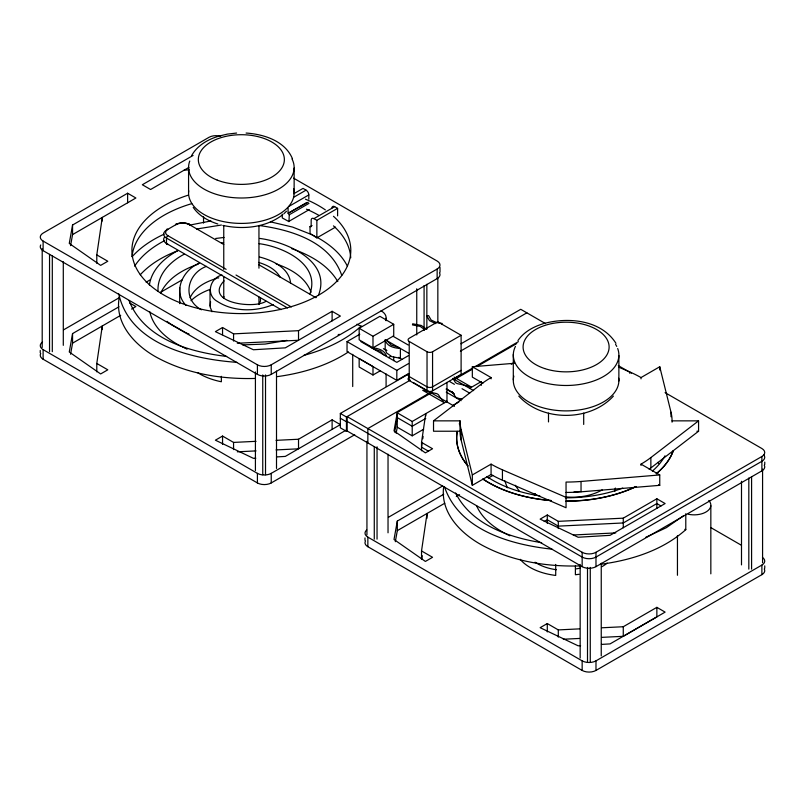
<?xml version="1.0" encoding="UTF-8"?>
<svg xmlns="http://www.w3.org/2000/svg" width="805" height="805" viewBox="0 0 805 805"><rect width="100%" height="100%" fill="white"/><g stroke="black" fill="none" stroke-linecap="round" stroke-linejoin="round"><path stroke-width="1.21" d="M335.524 227.111L316.858 237.888L310.066 233.531L309.995 226.668L311.163 226.618L311.163 220.228A3.914 2.254 60 0 1 313.93 218.638L334.669 206.664L337.597 208.354L337.597 215.881M199.59 263.014C183.409 269.464 172.059 291.189 186.096 305.447M615.342 488.031L614.779 491.422M443.676 486.713C439.943 514.033 462.855 535.587 485.274 546.867C514.375 561.709 547.662 566.851 580.073 565.925M179.767 302.74L179.897 301.855M96.791 263.275L96.791 254.903L102.295 217.39L102.295 220.983M96.791 371.84L96.791 363.458L102.295 325.945L102.295 329.537M421.528 450.77L421.528 442.388L425.754 413.649L425.754 416.044M422.233 442.388L421.528 447.178L428.542 451.223M422.766 438.795L423.118 436.401M421.528 559.324L421.528 550.942L427.042 513.439L427.042 518.229M421.709 559.314L422.243 555.681M149.368 285.02C151.672 269.293 164.542 257.771 177.905 250.586M70.578 245.656L72.561 234.597L135.884 198L127.623 193.23L72.561 225.018L69.26 243.452L100.645 265.388L107.8 261.253L96.791 254.903M118.989 306.775L72.561 333.582L69.26 352.016L100.645 373.953L107.8 369.817L96.791 363.458M70.578 354.22L72.561 343.161L72.561 333.582M394.651 432.114L397.247 417.614L412.21 426.258L425.754 418.439M396.171 433.231L397.308 426.871M443.726 494.26L397.308 521.066L394.007 539.501L425.382 561.437L432.547 557.302L421.528 550.942M395.325 541.705L397.308 530.646L397.308 521.066M441.865 324.516L442.086 323.399L438.302 322.966M119.593 295.727C113.183 323.62 136.377 347.116 159.36 358.768C188.722 374.094 222.492 379.366 255.336 378.441M210.568 301.704L210.145 306.947L212.007 311.766M309.905 293.895C320.782 264.181 283.008 246.722 259.13 243.674M318.367 295.505C332.083 261.001 286.328 241.812 259.703 238.431M190.111 297.719C194.941 287.274 206.03 281.569 216.555 278.45M160.678 293.01C167.772 278.057 183.228 269.323 198.272 264.141M191.489 155.848C196.903 145.896 207.267 139.708 217.823 136.458M134.606 266.143C141.891 254.994 152.88 246.773 164.562 240.655M517.957 340.555C523.683 332.143 533.021 326.921 542.56 323.942M259.109 303.908L260.498 301.11L260.438 298.212M613.4 396.09C590.015 421.8 542.178 421.8 518.792 396.09M132.241 256.584C141.016 246.863 152.246 239.649 164.059 234.175M140.261 274.777C150.324 263.738 163.636 256.191 177.452 250.838M283.924 213.717L286.51 211.232M360.982 326.277C345.144 340.606 324.415 349.843 303.696 355.418M601.556 564.164C631.794 560.028 662.606 550.298 685.79 529.67L685.79 513.701M683.425 515.794L666.349 527.667L645.731 537.327M282.867 214.583C266.173 227.654 243.05 229.858 222.844 225.4M566.046 492.439A106.019 61.21 0 0 0 581.039 491.825L659.748 485.335L659.748 474.95L581.039 481.45A106.019 61.21 0 0 1 566.046 482.064L566.046 507.744L502.431 480.203A106.019 61.21 0 0 1 491.08 474.507L472.334 485.335L461.094 439.882A106.019 61.21 0 0 1 460.027 431.228L433.523 431.228L433.523 420.854L481.229 384.126A106.019 61.21 0 0 1 491.08 377.565L472.334 366.748L472.334 377.132L482.879 383.21M641.011 465.431L641.011 464.133A106.019 61.21 0 0 0 650.863 457.572L698.569 420.854L698.569 431.228L650.863 467.957A106.019 61.21 0 0 1 649.142 469.245M223.126 297.518L224.082 296.824M224.082 280.865C203.474 302.6 254.038 309.392 265.932 301.301M348.474 351.926C327.092 365.923 301.976 373.309 276.819 376.68M338.1 334.92L339.167 334.256M193.079 155.446L142.334 184.737L150.595 189.507L188.762 167.51M166.021 242.597A7.819 4.518 0 0 0 167.873 244.297A1.952 1.127 -60 0 1 166.494 243.492L166.494 238.079A9.781 5.645 0 0 1 166.494 230.099L177.13 223.951A7.819 4.518 0 0 1 188.189 223.951L223.74 244.479M293.704 193.784L303.032 188.4L306.051 190.141A3.914 2.254 60 0 1 308.818 194.931L308.818 199.187M63.716 329.768L119.019 297.84M146.128 282.183L150.465 279.677M293.604 197.326L306.051 190.141M289.116 206.301L308.818 194.931M288.079 207.962L288.079 213.285L306.735 202.508M288.079 213.285L308.265 202.196M282.293 214.17L282.293 217.934L288.995 221.627L289.247 214.764L308.949 203.393M72.561 343.161L120.71 315.319M131.547 309.06L135.884 306.554L129.686 302.982M160.346 292.436L182.282 279.808M288.562 221.546L309.301 209.572M313.93 218.638L316.858 220.329L337.597 208.354M309.985 226.738L312.058 225.541M222.552 327.504L215.388 331.64L253.384 349.752L285.312 347.851L340.374 316.063L332.113 311.294L298.524 330.684L233.561 333.864L222.552 327.504L222.552 334.689M220.681 136.367A9.781 5.645 0 0 0 209.018 137.313L43.118 233.098A9.781 5.645 0 0 0 43.118 241.077L257.409 364.806A9.781 5.645 0 0 0 271.235 364.806L437.145 269.021A9.781 5.645 0 0 0 437.145 261.041L293.553 178.136M40.713 244.962A9.781 5.645 0 0 0 43.118 250.657L257.409 374.385A9.781 5.645 0 0 0 271.235 374.385L437.145 278.6A9.781 5.645 0 0 0 439.55 272.895M359.161 328.289L379.9 316.315L393.726 324.294L393.726 335.836L372.987 347.81L359.161 339.821L359.161 328.289L372.987 336.269L393.726 324.294M408.507 373.611L396.815 380.363L347.036 351.624L347.036 341.612L359.805 334.236M256.05 441.321L233.561 442.418L222.552 436.058L215.388 440.194L253.384 458.317L255.839 458.166M388.533 357.571L390.606 356.374M372.987 374.999L372.987 366.547L359.161 358.567L359.161 367.02L372.987 374.999L380.242 370.813M408.507 355.609L396.815 362.361L360.861 341.612M347.036 341.612L396.815 370.34L408.507 363.588M461.104 335.272L437.759 321.799L409.222 338.271A3.914 2.254 0 0 0 409.222 341.471L427.032 351.755A3.914 2.254 0 0 0 432.567 351.755L461.104 335.272L461.104 374.355L432.567 390.827A3.914 2.254 0 0 1 427.032 390.827L409.222 380.544A3.914 2.254 0 0 1 408.568 377.857M764.287 465.169A9.781 5.645 0 0 1 761.882 470.875L595.982 566.66A9.781 5.645 0 0 1 582.156 566.66L347.116 430.967L346.452 431.349L340.334 427.817L340.334 413.448L408.799 373.923M460.963 343.805L520.734 309.301L545.518 323.6M276.035 440.345L298.524 439.238L332.113 419.848L340.374 424.617L285.312 456.405L276.719 456.918M340.334 413.448L346.452 416.98L410.298 380.121M460.4 351.191L526.852 312.833M42.524 342.034A9.781 5.645 0 0 0 43.118 349.642L257.409 473.36A9.781 5.645 0 0 0 271.235 473.36L346.059 430.172M461.104 370.35L432.567 386.833A3.914 2.254 0 0 1 427.032 386.833L409.222 376.549A3.914 2.254 0 0 1 408.568 373.852M40.713 353.516A9.781 5.645 0 0 0 43.118 359.221L257.409 482.94A9.781 5.645 0 0 0 271.235 482.94L354.733 434.74M430.444 392.438L367.855 428.572L367.855 442.941M473.048 367.835L453.607 379.064L473.642 390.626M475.212 366.587L518.42 341.642M431.259 392.9L397.308 412.502L394.007 430.947L425.382 452.873L432.547 448.747L421.528 442.388M454.423 379.527L472.475 369.103M476.791 366.617L516.74 343.554M423.672 429.216L412.21 435.837L397.247 427.193L397.247 412.824L412.21 421.468L446.463 401.685M469.627 388.312L481.38 381.53M511.296 364.263L514.496 362.411M452.47 405.7L458.951 401.957M388.463 517.253L442.68 485.948M472.334 485.335L472.334 474.95L491.08 464.133A106.019 61.21 0 0 0 502.431 469.818L566.046 497.359M618.723 367.15L629.651 371.88A106.019 61.21 0 0 1 641.011 377.565L659.748 366.748L670.998 412.19A106.019 61.21 0 0 1 672.064 420.854L672.064 422.152M397.308 530.646L444.803 503.216M456.294 496.544L459.544 494.673M488.333 478.049L492.992 475.403M547.289 514.989L540.135 519.124L578.121 537.247L610.059 535.335L665.111 503.548L656.86 498.778L623.271 518.168L558.298 521.348L547.289 514.989L547.289 523.371M544.22 521.549L547.289 519.778L558.298 526.138L623.271 522.958L656.86 503.568L660.986 505.953M347.116 430.967L347.116 416.598L582.156 552.29A9.781 5.645 0 0 0 595.982 552.29L761.882 456.505A9.781 5.645 0 0 0 761.882 448.526L665.071 392.629M579.54 628.866L558.298 629.913L547.289 623.553L540.135 627.679L578.121 645.801L580.576 645.66M602.029 627.769L623.271 626.733L656.86 607.342L665.111 612.112L610.059 643.899L601.456 644.413M602.029 637.349L623.271 636.312L656.86 616.922L656.86 607.342M366.708 529.942A9.781 5.645 0 0 0 367.855 537.126L582.156 660.855A9.781 5.645 0 0 0 595.982 660.855L761.882 565.07A9.781 5.645 0 0 0 762.476 557.463M365.45 541A9.781 5.645 0 0 0 367.855 546.706L582.156 670.434A9.781 5.645 0 0 0 595.982 670.434L761.882 574.649A9.781 5.645 0 0 0 764.287 568.944M602.17 489.923C591.202 496.111 578.191 498.003 565.754 496.906M184.063 254.289C170.368 261.484 156.955 274.606 158.042 291.249M206.432 266.375C187.142 273.459 181.528 299.078 201.451 309.804M222.029 274.998C209.662 278.047 205.456 295.264 217.652 301.603C233.973 312.129 255.769 311.857 273.318 304.531M218.558 136.216L227.312 134.123L236.61 133.046M543.294 323.701C567.907 316.788 601.164 319.806 615.956 343.333M217.652 278.148L218.749 277.856M189.869 225.078L210.95 220.962M286.932 340.394L265.147 344.067L242.718 344.882M196.521 229.023L221.395 225.018M215.649 238.481L224.052 237.445M580.174 491.513L573.905 492.056M221.697 242.919L223.579 242.708M472.334 366.748L514.154 363.297M184.184 170.117L189.175 169.865M237.304 343.252L298.524 340.263L298.524 330.684M237.304 451.816L256.05 450.901M276.035 449.925L298.524 448.818L298.524 439.238M573.291 534.983L615.775 532.91M563.299 639.24L579.54 638.446M433.523 420.854L460.027 420.854A106.019 61.21 0 0 0 461.094 429.508L472.334 474.95M672.064 420.854L698.569 420.854M696.909 431.228L698.569 431.228M236.982 362.361C192.516 359.181 129.917 344.892 118.748 293.825M400.387 358.295L391.844 356.655L386.702 353.033L385.182 349.521L385.182 339.68C386.541 346.462 394.531 348.152 400.387 348.464L400.387 358.295L398.807 357.38M246.099 133.046C263.909 134.234 284.96 140.895 292.457 158.716M371.518 347.76C377.253 348.112 384.961 349.803 386.4 356.353M552.099 549.191C510.893 544.723 459.202 530.394 444.41 486.602M226.658 356.434C189.396 352.047 144.115 339.056 129.082 300.637M259.079 225.501C291.038 229.767 330.211 241.641 341.763 275.38M397.942 347.086L391.24 345.093L387.648 341.27M373.983 349.169L380.483 351.181L383.965 354.935M541.654 542.701C508.76 537.317 471.559 524.769 455.59 492.962M270.44 221.838L292.618 227.091L312.219 234.819M458.961 398.405L457.643 398.103A4.347 2.516 0 0 1 456.656 397.7L456.395 397.549A6.098 3.522 0 0 1 455.399 396.845L454.714 395.708A42.927 24.784 0 0 0 454.07 394.611L451.836 391.482M462.151 399.039L461.496 398.898A42.927 24.784 0 0 0 459.595 398.525M436.713 322.644L431.138 320.048L428.602 315.61L426.66 315.741L429.518 320.672L435.787 323.64M259.532 256.996C272.633 260.367 289.186 267.904 290.615 283.189M436.29 393.524L434.338 393.102A42.927 24.784 0 0 1 432.436 392.729L422.675 390.284L444.108 402.651L439.862 397.016A42.927 24.784 0 0 1 439.218 395.919L438.494 394.792A4.347 2.516 0 0 0 437.799 394.229L437.628 394.118A6.098 3.522 0 0 0 436.32 393.494M258.616 262.42C266.988 264.976 275.813 269.232 280.14 277.262M291.762 248.675C309.724 254.883 327.846 264.724 337.808 281.579M217.823 223.991C208.284 221.013 198.936 215.79 193.22 207.378M276.085 263.829C290.444 268.779 305.709 277.212 311.062 292.306M188.038 333.622L189.014 334.035M186.116 332.777L187.072 333.2M186.116 348.746L187.072 349.169M185.17 332.344L170.69 324.063M184.234 347.871L185.17 348.303M508.971 535.355L509.907 535.798M182.393 346.975L183.309 347.418M507.13 534.46L508.046 534.912M313.276 235.342L314.322 235.865M181.487 346.512C167.319 339.227 153.342 327.907 149.74 311.636M506.224 533.997C493.988 527.688 482.235 518.651 476.56 505.741M315.359 236.408C328.39 243.321 340.746 252.921 347.498 266.354M618.3 365.621L631.351 373.158M641.011 464.133L659.748 474.95M658.581 484.66L659.748 485.335M393.082 336.269L408.236 345.013M454.111 377.082L471.257 386.974L461.496 384.528A42.927 24.784 0 0 0 459.595 384.156L457.643 383.733A4.347 2.516 0 0 1 456.656 383.341L456.395 383.19A6.098 3.522 0 0 1 455.399 382.486L454.714 381.339A42.927 24.784 0 0 0 454.07 380.242L452.813 378.41M258.717 264.674L315.973 297.729M385.977 340.143L408.588 353.194M710.765 527.567L741.214 545.156M449.311 381.369L454.423 384.317M462.03 388.714L469.627 393.102M385.182 349.521L386.772 350.437M383.401 348.676L386.672 350.557M398.656 357.48L401.926 359.362M447.067 389.218L453.426 392.89M446.091 389.087L454.423 393.897M446.252 392.136L461.104 400.719M166.494 230.099A1.952 1.127 60 0 1 167.873 229.294A7.819 4.518 0 0 0 167.873 235.684L226.135 269.323M236.016 275.028L291.309 306.947M287.486 307.933L166.494 238.079A1.952 1.127 -60 0 1 167.873 235.684M413.267 382.516L417.091 384.73M418.117 385.313L454.493 406.324M281.005 309.613L166.494 243.492A9.781 5.645 0 0 1 164.431 237.264M340.334 418.238L346.452 421.77L347.116 421.387L582.156 557.08A9.781 5.645 0 0 0 595.982 557.08L761.882 461.295A9.781 5.645 0 0 0 763.522 454.563M288.562 213.567L289.247 214.764M169.946 323.519L168.487 322.433M167.068 321.326L167.772 321.889M519.275 491.201L515.281 485.274M426.388 329.064L421.257 325.441L412.703 323.791L412.482 324.918L420.17 326.387L424.718 329.688M657.957 462.362L658.993 463.67M507.281 487.76L504.715 480.585M535.084 495.407L534.812 493.938M764.75 462.09L764.75 464.485M764.75 565.865L764.75 568.26M762.577 469.174L762.577 562.775M761.882 456.505L761.882 470.875M761.882 565.07L761.882 574.649M751.588 476.771L751.588 569.115M748.821 478.019L748.821 569.115M741.496 481.269L741.496 564.889M710.835 505.731L710.835 573.854M677.448 535.637L677.448 575.273M670.998 412.19L670.998 416.738M659.748 366.748L659.748 369.988M656.86 498.778L656.86 508.358M650.863 457.572L650.863 467.957M641.011 377.565L641.011 378.863M629.651 371.88L629.651 373.178M623.271 518.168L623.271 527.748M623.271 626.733L623.271 636.312M618.874 355.569L618.874 380.966M601.244 563.218L601.244 655.914M595.982 552.29L595.982 566.66M595.982 660.855L595.982 670.434M590.266 567.414L590.266 662.263M587.499 567.414L587.499 662.263M583.695 413.156L583.695 424.436M582.156 552.29L582.156 566.66M582.156 660.855L582.156 670.434M581.039 481.45L581.039 491.825M580.163 564.426L580.163 658.027M575.394 565.925L575.394 574.74A50.836 29.352 0 0 0 579.087 574.267M558.298 521.348L558.298 528.533M558.298 629.913L558.298 637.097M555.712 564.436L555.712 575.434A50.836 29.352 0 0 1 520.181 559.304M548.497 413.156L548.497 421.931M547.289 623.553L547.289 631.935M513.308 354.452L513.308 379.859M502.431 469.818L502.431 480.203M491.08 377.565L491.08 378.863M491.08 464.133L491.08 474.507M481.229 384.126L481.229 385.424M461.094 429.508L461.094 439.882M460.027 420.854L460.027 431.228M446.976 382.375L446.976 402.46M440.013 267.421L440.013 272.211M437.84 277.594L437.84 322.875M437.145 269.021L437.145 278.6M432.567 351.755L432.567 390.827M427.032 351.755L427.032 390.827M426.851 284.286L426.851 329.215M424.084 285.534L424.084 330.463M416.749 288.784L416.749 334.961M412.21 421.468L412.21 435.837M409.222 341.471L409.222 380.544M396.815 370.34L396.815 380.363M393.726 356.987L393.726 360.61M388.03 454.191L388.03 532.819M386.088 318.247L386.088 320.722M386.088 373.983L386.088 386.37M377.042 446.805L377.042 539.159M374.275 446.805L374.275 539.159M372.987 336.269L372.987 347.81M367.855 537.126L367.855 546.706M366.939 441.331L366.939 534.923M364.987 537.931L364.987 540.326M352.711 354.341L352.711 386.541M346.452 416.98L346.452 431.349M332.113 311.294L332.113 320.873M332.113 419.848L332.113 429.427M316.858 220.329L316.858 237.888M294.137 168.074L294.137 193.482M276.507 371.085L276.507 468.43M271.235 364.806L271.235 374.385M271.235 473.36L271.235 482.94M265.519 374.929L265.519 474.769M262.752 374.929L262.752 474.769M258.948 225.601L258.948 268.176M258.948 296.985L258.948 304.501M257.409 364.806L257.409 374.385M257.409 473.36L257.409 482.94M255.416 371.95L255.416 470.543M233.561 333.864L233.561 341.048M233.561 442.418L233.561 449.603M223.76 225.601L223.76 269.434M223.76 276.95L223.76 298.232M222.552 436.058L222.552 444.441M221.365 376.338L221.365 381.761A56.763 32.774 0 0 1 197.487 372.544M210.025 290.001L210.025 305.96M203.534 216.857L203.534 223.096M188.571 166.967L188.571 192.365M179.686 287.667L179.686 303.636M127.623 193.23L127.623 202.81M72.561 225.018L72.561 234.597M63.293 261.716L63.293 345.335M52.305 255.577L52.305 351.674M49.538 254.33L49.538 351.674M43.118 241.077L43.118 250.657M43.118 349.642L43.118 359.221M42.202 248.846L42.202 347.438M40.25 350.437L40.25 352.832M664.98 455.821A103.573 59.801 0 0 1 652.352 471.126M622.738 488.092A103.573 59.801 0 0 1 565.452 497.822M539.853 495.87A103.573 59.801 0 0 1 486.884 476.55M673.221 450.83A109.44 63.182 0 0 1 656.276 473.692M635.236 486.864A109.44 63.182 0 0 1 566.096 501.072M551.063 500.479A109.44 63.182 0 0 1 482.97 478.995M467.906 465.803A109.44 63.182 0 0 1 457.24 431.359M459.373 423.893A109.44 63.182 0 0 1 460.259 421.81M673.221 450.971A109.44 63.182 0 0 1 656.276 473.823M636.222 486.542A109.44 63.182 0 0 1 566.096 501.213M551.063 500.609A109.44 63.182 0 0 1 482.97 479.126M467.906 465.934A109.44 63.182 0 0 1 457.24 431.5M459.373 424.034A109.44 63.182 0 0 1 460.259 421.941M556.346 569.739A41.065 23.707 0 0 1 535.053 562.222M607.242 563.118A50.836 29.352 0 0 1 602.039 566.639M580.103 568.169A41.065 23.707 0 0 1 576.259 568.853M533.474 494.612A50.836 29.352 0 0 1 535.325 493.767M708.772 500.529A16.714 9.65 0 0 1 706.78 511.517A16.714 9.65 0 0 1 688.245 514.234M685.79 529.67A16.714 9.65 0 0 1 684.813 529.318M617.677 348.525A52.788 30.479 0 0 1 564.214 385.464A52.788 30.479 0 0 1 515.442 346.422M615.563 344.359A52.788 30.479 0 0 1 616.751 346.422M618.753 378.239A52.788 30.479 0 0 1 564.214 410.872A52.788 30.479 0 0 1 513.842 376.076M381.057 310.79A16.714 9.65 0 0 1 385.565 320.169M361.918 326.347A16.714 9.65 0 0 1 356.997 324.184M333.461 216.273A109.44 63.182 0 0 1 298.484 304.29A109.44 63.182 0 0 1 146.812 282.233A109.44 63.182 0 0 1 188.249 195.152M305.447 199.177A109.44 63.182 0 0 1 325.381 209.914M132.06 256.715A109.44 63.182 0 0 1 191.801 203.635M306.474 209.189A109.44 63.182 0 0 1 318.74 215.297M333.461 225.853A109.44 63.182 0 0 1 350.739 257.801M331.912 207.982A3.914 2.254 60 0 1 334.669 206.664M188.189 223.951A1.952 1.127 -60 0 1 189.578 224.756A9.781 5.645 0 0 0 175.752 224.756A1.952 1.127 60 0 1 177.13 223.951M315.349 297.448A7.819 4.518 0 0 0 314.594 296.934A1.952 1.127 -60 0 1 315.952 297.458M292.004 158.937A52.788 30.479 0 0 1 243.241 197.98A52.788 30.479 0 0 1 189.769 161.04M293.604 188.591A52.788 30.479 0 0 1 243.241 223.388A52.788 30.479 0 0 1 188.702 190.755M191.006 300.688A56.763 32.774 0 0 1 210.075 289.418M446.473 400.578A10.757 6.209 0 0 1 446.916 401.816M544.593 368.529A43.017 24.834 0 0 0 609.113 347.025A43.017 24.834 0 0 0 544.593 325.522A43.017 24.834 0 0 0 544.593 368.529M217.239 180.109A43.017 24.834 0 0 0 284.256 161.312A43.017 24.834 0 0 0 222.562 137.202A43.017 24.834 0 0 0 217.239 180.109"/></g></svg>
